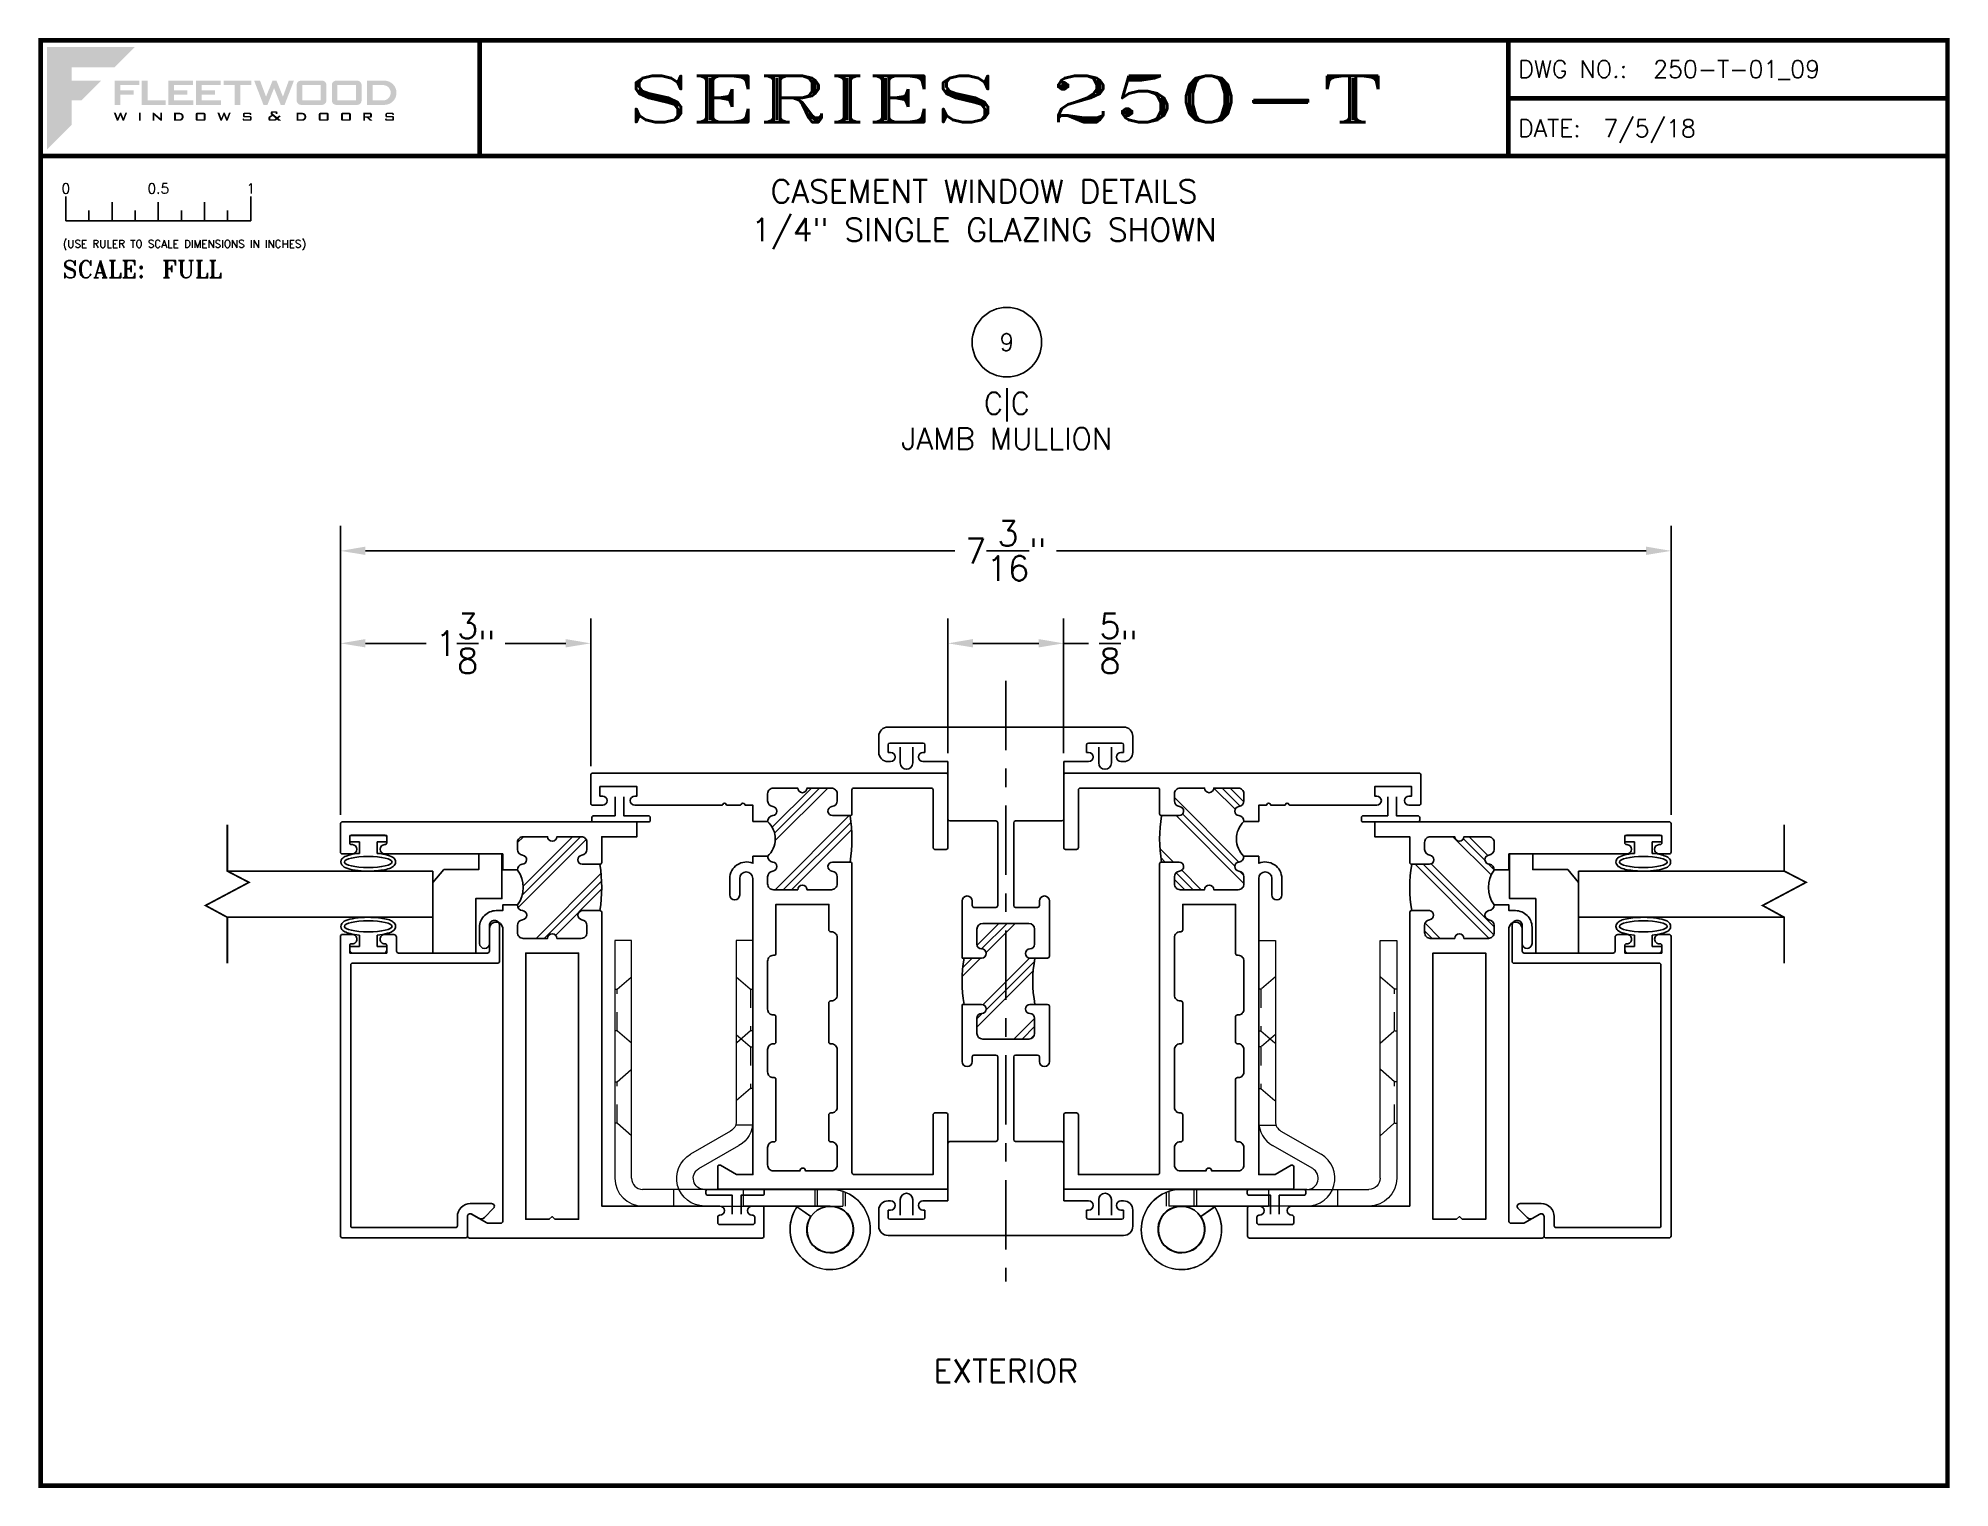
# Paper-space layout 'DETAIL 9' of a CAD drawing. Extents: x 0.1 to 10.5, y 0.1 to 7.9.
# The model-space entities are those that its viewports show. They can reach past a viewport. Long polylines and large blocks are cut down to what shows.
import ezdxf
from ezdxf.enums import TextEntityAlignment as Align

# ---------------------------------------------------------------- set-up
doc = ezdxf.new("R2010")
doc.units = 0
doc.header["$LTSCALE"] = 0.25
doc.header["$MEASUREMENT"] = 0
doc.linetypes.add('CENTER2', pattern=[1.125, 0.75, -0.125, 0.125, -0.125])
doc.linetypes.add('HIDDEN', pattern=[0.375, 0.25, -0.125])
doc.layers.get('0').update_dxf_attribs({"linetype": 'CONTINUOUS'})
doc.layers.get('DEFPOINTS').update_dxf_attribs({"linetype": 'CONTINUOUS'})
for name, color, linetype in [('CENTERLINE', 40, 'CENTER2'), ('DIM', 7, 'CONTINUOUS'), ('FRAME', 1, 'CONTINUOUS'), ('GLASS', 7, 'CONTINUOUS'), ('MISC', 7, 'CONTINUOUS'), ('VENT', 5, 'CONTINUOUS'), ('YK_GLASS_STOP', 5, 'CONTINUOUS')]:
    doc.layers.add(name, color=color, linetype=linetype)
doc.layers.add('VP', color=40, linetype='CONTINUOUS', plot=False)
doc.layers.get('VP').off()
doc.styles.add('ROMANS', font='romans')
doc.styles.add('ROMANT', font='romant')
doc.styles.add('SIMPLEX-094', font='simplex.shx', dxfattribs={"height": 0.094})
doc.styles.get("Standard").update_dxf_attribs({"font": 'simplex.shx'})
doc.dimstyles.new('FULL SCALE', dxfattribs={"dimscale": 0.75, "dimtxt": 0.18, "dimasz": 0.18, "dimexe": 0.18, "dimexo": 0.0625, "dimgap": 0.096, "dimtad": 0, "dimtih": 1, "dimtoh": 1, "dimdec": 4, "dimzin": 0, "dimdsep": 46, "dimlunit": 4, "dimtxsty": 'Standard', "dimcen": 0.09, "dimadec": 0, "dimazin": 0, "dimtfac": 1, "dimtdec": 4, "dimtofl": 0, "dimtmove": 0, "dimatfit": 3, "dimfxl": 0, "dimtolj": 1, "dimtzin": 0, "dimarcsym": 0})

# ---------------------------------------------------------------- blocks, each defined once
blk = doc.blocks.new('sectball')
blk.add_circle((0, 0), 0.125)
blk.add_attdef('NO', text='', height=0.062).set_placement((0, 0), align=Align.MIDDLE_CENTER)
for tag, p in [('LINE1', (0, -0.2588)), ('LINE2', (0, -0.3864)), ('LINE3', (0, -0.5214))]:
    blk.add_attdef(tag, text='', height=0.078).set_placement(p, align=Align.CENTER)
blk = doc.blocks.new('*D38')
at = {"color": 0, "lineweight": -2}
for p, q in [((5.064, 4.054), (5.064, 4.782)), ((5.69, 4.054), (5.69, 4.782)), ((5.199, 4.647), (5.555, 4.647)), ((5.69, 4.647), (5.825, 4.647))]:
    blk.add_line(p, q, dxfattribs=at)
at = {"color": 0}
for points in [[(5.199, 4.67), (5.199, 4.625), (5.064, 4.647)], [(5.555, 4.67), (5.555, 4.625), (5.69, 4.647)]]:
    blk.add_solid(points, dxfattribs=at)
at = {"layer": 'DEFPOINTS', "color": 0}
for p in [(5.69, 4.647), (5.064, 4.007), (5.69, 4.007)]:
    blk.add_point(p, dxfattribs=at)
at = {"color": 0, "insert": (5.987, 4.647), "char_height": 0.135, "attachment_point": 5}
blk.add_mtext('\\A1;{\\H1.000000x;\\S5/8;}"', dxfattribs=at)
blk = doc.blocks.new('Fleetwood_Logo_6-10-15')
h = blk.add_hatch(color=154)
h.dxf.hatch_style = 1
h.paths.add_polyline_path([(0.2526, -0.0017), (0.0019, -0.0017), (0.0019, -0.2942), (0.0725, -0.2236), (0.0725, -0.1535), (0.1007, -0.1535), (0.1567, -0.0976), (0.0725, -0.0976), (0.0725, -0.0596), (0.1946, -0.0596)])
h = blk.add_hatch(color=251)
h.dxf.hatch_style = 1
h.paths.add_polyline_path([(0.2487, -0.1256), (0.2112, -0.1256), (0.2112, -0.1102), (0.2647, -0.1102), (0.2647, -0.0976), (0.1946, -0.0976), (0.1946, -0.1667), (0.2112, -0.1667), (0.2112, -0.1377), (0.2487, -0.1377)])
h = blk.add_hatch(color=251)
h.dxf.hatch_style = 1
h.paths.add_polyline_path([(0.2886, -0.0976), (0.272, -0.0976), (0.272, -0.1667), (0.3401, -0.1667), (0.3401, -0.1535), (0.2886, -0.1535)])
h = blk.add_hatch(color=251)
h.dxf.hatch_style = 1
h.paths.add_polyline_path([(0.4175, -0.0976), (0.3474, -0.0976), (0.3474, -0.1667), (0.4185, -0.1667), (0.4185, -0.1534), (0.364, -0.1534), (0.364, -0.1377), (0.4015, -0.1377), (0.4015, -0.1256), (0.364, -0.1256), (0.364, -0.1102), (0.4175, -0.1102)])
h = blk.add_hatch(color=251)
h.dxf.hatch_style = 1
h.paths.add_polyline_path([(0.4965, -0.0976), (0.4264, -0.0976), (0.4264, -0.1667), (0.4975, -0.1667), (0.4975, -0.1534), (0.443, -0.1534), (0.443, -0.1377), (0.4804, -0.1377), (0.4804, -0.1256), (0.443, -0.1256), (0.443, -0.1102), (0.4965, -0.1102)])
h = blk.add_hatch(color=251)
h.dxf.hatch_style = 1
h.paths.add_polyline_path([(0.5842, -0.0976), (0.5054, -0.0976), (0.5054, -0.1102), (0.5365, -0.1102), (0.5365, -0.1667), (0.5531, -0.1667), (0.5531, -0.1102), (0.5842, -0.1102)])
h = blk.add_hatch(color=251)
h.dxf.hatch_style = 1
h.paths.add_polyline_path([(0.6089, -0.0976), (0.5921, -0.0976), (0.6188, -0.1667), (0.63, -0.1667), (0.6489, -0.1192), (0.6679, -0.1667), (0.6789, -0.1667), (0.7056, -0.0976), (0.6908, -0.0976), (0.6742, -0.1433), (0.6558, -0.0976), (0.6446, -0.0976), (0.6261, -0.1433)])
h = blk.add_hatch(color=251)
h.dxf.hatch_style = 1
h.paths.add_polyline_path([(0.7853, -0.0976), (0.726, -0.0976, 0.414214), (0.7133, -0.1102), (0.7133, -0.154, 0.414214), (0.726, -0.1667), (0.7853, -0.1667, 0.414214), (0.798, -0.154), (0.798, -0.1102, 0.414214)])
h.paths.add_polyline_path([(0.7819, -0.1102), (0.7819, -0.154), (0.7294, -0.154), (0.7294, -0.1102)], flags=16)
h = blk.add_hatch(color=251)
h.dxf.hatch_style = 1
h.paths.add_polyline_path([(0.8856, -0.0976), (0.8262, -0.0976, 0.414214), (0.8136, -0.1102), (0.8136, -0.154, 0.414214), (0.8262, -0.1667), (0.8856, -0.1667, 0.414214), (0.8982, -0.154), (0.8982, -0.1102, 0.414214)])
h.paths.add_polyline_path([(0.8822, -0.1102), (0.8822, -0.154), (0.8296, -0.154), (0.8296, -0.1102)], flags=16)
h = blk.add_hatch(color=251)
h.dxf.hatch_style = 1
h.paths.add_polyline_path([(0.9632, -0.0976), (0.914, -0.0976), (0.914, -0.1667), (0.9632, -0.1667, 1)])
h.paths.add_polyline_path([(0.9301, -0.1102), (0.9593, -0.1102, -1), (0.9593, -0.154), (0.9301, -0.154)], flags=16)
h = blk.add_hatch(color=7)
h.dxf.hatch_style = 1
h.paths.add_polyline_path([(0.2301, -0.1891), (0.2251, -0.1891), (0.2196, -0.2043), (0.2134, -0.1891), (0.2097, -0.1891), (0.2035, -0.2043), (0.1978, -0.1891), (0.1922, -0.1891), (0.2011, -0.2121), (0.2048, -0.2121), (0.2112, -0.1963), (0.2175, -0.2121), (0.2212, -0.2121)])
h = blk.add_hatch(color=7)
h.dxf.hatch_style = 1
h.paths.add_polyline_path([(0.2691, -0.1891), (0.2637, -0.1891), (0.2637, -0.2118), (0.2637, -0.2121), (0.2691, -0.2121)])
h = blk.add_hatch(color=7)
h.dxf.hatch_style = 1
h.paths.add_polyline_path([(0.3077, -0.1964), (0.3259, -0.2121), (0.3298, -0.2121), (0.3298, -0.1891), (0.325, -0.1891), (0.325, -0.2047), (0.3067, -0.1891), (0.3029, -0.1891), (0.3029, -0.2121), (0.3077, -0.2121)])
h = blk.add_hatch(color=7)
h.dxf.hatch_style = 1
h.paths.add_polyline_path([(0.3801, -0.1891), (0.3637, -0.1891), (0.3637, -0.2121), (0.3801, -0.2121, 1)])
h.paths.add_polyline_path([(0.3691, -0.2079), (0.3691, -0.1933), (0.3788, -0.1933, -1), (0.3788, -0.2079)], flags=16)
h = blk.add_hatch(color=7)
h.dxf.hatch_style = 1
h.paths.add_polyline_path([(0.4537, -0.2079), (0.4537, -0.1933, 0.414214), (0.4495, -0.1891), (0.4297, -0.1891, 0.414214), (0.4255, -0.1933), (0.4255, -0.2079, 0.414214), (0.4297, -0.2121), (0.4495, -0.2121, 0.414214)])
h.paths.add_polyline_path([(0.4308, -0.2079), (0.4308, -0.1933), (0.4484, -0.1933), (0.4484, -0.2079)], flags=16)
h = blk.add_hatch(color=7)
h.dxf.hatch_style = 1
h.paths.add_polyline_path([(0.5253, -0.1891), (0.5203, -0.1891), (0.5148, -0.2043), (0.5087, -0.1891), (0.5049, -0.1891), (0.4988, -0.2043), (0.493, -0.1891), (0.4874, -0.1891), (0.4963, -0.2121), (0.5001, -0.2121), (0.5064, -0.1963), (0.5127, -0.2121), (0.5164, -0.2121)])
h = blk.add_hatch(color=7)
h.dxf.hatch_style = 1
h.paths.add_polyline_path([(0.5801, -0.1891), (0.5643, -0.1891, 0.414214), (0.56, -0.1933), (0.56, -0.1981, 0.414214), (0.5643, -0.2024), (0.58, -0.2024), (0.58, -0.2078), (0.5637, -0.2078), (0.5637, -0.2052), (0.5591, -0.2062), (0.5591, -0.2078, 0.414214), (0.5634, -0.2121), (0.5805, -0.2121, 0.414214), (0.5848, -0.2078), (0.5848, -0.2024, 0.414214), (0.5805, -0.1982), (0.5648, -0.1982), (0.5648, -0.193), (0.5798, -0.193), (0.5798, -0.1958), (0.5843, -0.1948), (0.5843, -0.1933, 0.414214)])
h = blk.add_hatch(color=7)
h.dxf.hatch_style = 1
h.paths.add_polyline_path([(0.645, -0.1913, -0.222262), (0.6447, -0.1906), (0.6447, -0.1892), (0.6535, -0.1892), (0.6535, -0.193), (0.6587, -0.1918), (0.6587, -0.189, 0.414214), (0.6544, -0.1847), (0.6437, -0.1847, 0.414214), (0.6394, -0.189), (0.6394, -0.1922, 0.222262), (0.6407, -0.1948), (0.6415, -0.1955), (0.6345, -0.1998, 0.260684), (0.6329, -0.2027), (0.6329, -0.2078, 0.414214), (0.6372, -0.2121), (0.6514, -0.2121, 0.17577), (0.6536, -0.2113), (0.657, -0.2085), (0.6614, -0.2121), (0.6699, -0.2121), (0.6613, -0.2049), (0.6676, -0.1997), (0.6637, -0.1964), (0.6574, -0.2017)])
h.paths.add_polyline_path([(0.6532, -0.2052), (0.6509, -0.2072, -0.17577), (0.6502, -0.2074), (0.6382, -0.2074), (0.6382, -0.2033, -0.260684), (0.6387, -0.2025), (0.6451, -0.1985)], flags=16)
h = blk.add_hatch(color=7)
h.dxf.hatch_style = 1
h.paths.add_polyline_path([(0.7294, -0.1891), (0.713, -0.1891), (0.713, -0.2121), (0.7294, -0.2121, 1)])
h.paths.add_polyline_path([(0.7184, -0.2079), (0.7184, -0.1933), (0.7281, -0.1933, -1), (0.7281, -0.2079)], flags=16)
h = blk.add_hatch(color=7)
h.dxf.hatch_style = 1
h.paths.add_polyline_path([(0.8045, -0.2079), (0.8045, -0.1933, 0.414214), (0.8003, -0.1891), (0.7805, -0.1891, 0.414214), (0.7763, -0.1933), (0.7763, -0.2079, 0.414214), (0.7805, -0.2121), (0.8003, -0.2121, 0.414214)])
h.paths.add_polyline_path([(0.7816, -0.2079), (0.7816, -0.1933), (0.7992, -0.1933), (0.7992, -0.2079)], flags=16)
h = blk.add_hatch(color=7)
h.dxf.hatch_style = 1
h.paths.add_polyline_path([(0.8678, -0.2079), (0.8678, -0.1933, 0.414214), (0.8636, -0.1891), (0.8438, -0.1891, 0.414214), (0.8396, -0.1933), (0.8396, -0.2079, 0.414214), (0.8438, -0.2121), (0.8636, -0.2121, 0.414214)])
h.paths.add_polyline_path([(0.8449, -0.2079), (0.8449, -0.1933), (0.8624, -0.1933), (0.8624, -0.2079)], flags=16)
h = blk.add_hatch(color=7)
h.dxf.hatch_style = 1
h.paths.add_polyline_path([(0.9277, -0.1993), (0.9277, -0.1933, 0.414214), (0.9235, -0.1891), (0.9028, -0.1891), (0.9028, -0.2121), (0.9082, -0.2121), (0.9082, -0.2035), (0.9131, -0.2035), (0.9224, -0.2121), (0.9303, -0.2121), (0.9197, -0.2035), (0.9235, -0.2035, 0.414214)])
h.paths.add_polyline_path([(0.9082, -0.1993), (0.9082, -0.1933), (0.9214, -0.1933, -0.414214), (0.9224, -0.1943), (0.9224, -0.1983, -0.414214), (0.9214, -0.1993)], flags=16)
h = blk.add_hatch(color=7)
h.dxf.hatch_style = 1
h.paths.add_polyline_path([(0.9867, -0.1982), (0.971, -0.1982), (0.971, -0.193), (0.9859, -0.193), (0.9859, -0.1958), (0.9905, -0.1948), (0.9905, -0.1933, 0.414214), (0.9863, -0.1891), (0.9705, -0.1891, 0.414214), (0.9662, -0.1933), (0.9662, -0.1981, 0.414214), (0.9705, -0.2024), (0.9862, -0.2024), (0.9862, -0.2078), (0.9699, -0.2078), (0.9699, -0.2052), (0.9653, -0.2062), (0.9653, -0.2078, 0.414214), (0.9696, -0.2121), (0.9867, -0.2121, 0.414214), (0.991, -0.2078), (0.991, -0.2024, 0.414214)])
blk = doc.blocks.new('A-SIZE_L')
for p, q in [((8.095, 7.907), (8.095, 7.282)), ((8.095, 7.594), (10.47, 7.594)), ((0.157, 7.282), (10.47, 7.282))]:
    blk.add_line(p, q)
at = {"const_width": 0.025}
for points in [[(0.157, 7.907), (10.47, 7.907), (10.47, 0.093), (0.157, 0.093), (0.157, 7.907)], [(2.532, 7.907), (2.532, 7.282)], [(8.095, 7.907), (8.095, 7.282)], [(8.095, 7.594), (10.47, 7.594)], [(0.157, 7.282), (10.47, 7.282)]]:
    blk.add_lwpolyline(points, dxfattribs=at)
at = {"xscale": 1.898091133004928, "yscale": 1.898091133004928, "zscale": 1.898091133004928}
blk.add_blockref('Fleetwood_Logo_6-10-15', (0.188, 7.875), dxfattribs=at)
for s, style, p in [('DWG NO.:', 'SIMPLEX-094', (8.149, 7.705)), ('DATE:', 'SIMPLEX-094', (8.148, 7.385)), ('SCALE:', 'ROMANT', (0.276, 6.623))]:
    blk.add_text(s, height=0.094, dxfattribs=dict(style=style)).set_placement(p)
for tag, p, style in [('DWG_NO', (8.878, 7.705), 'SIMPLEX-094'), ('DATE', (8.609, 7.385), 'SIMPLEX-094'), ('SCALE', (0.814, 6.623), 'ROMANT')]:
    blk.add_attdef(tag, p, '', height=0.094, dxfattribs=dict(style=style))
for tag, height, style, width, p, p2 in [('DWG_NO', 0.094, 'SIMPLEX-094', 2.60233, (8.876, 7.704), (10.367, 7.704)), ('PRODUCT', 0.25, 'ROMANT', 2.260212, (3.282, 7.465), (7.345, 7.465))]:
    blk.add_attdef(tag, text='', height=height, dxfattribs=dict(style=style, width=width)).set_placement(p, p2, align=Align.FIT)
blk = doc.blocks.new('Full')
for p, q in [((0.137, -0.219), (0.137, -0.35)), ((0.262, -0.294), (0.262, -0.35)), ((0.387, -0.249), (0.387, -0.35)), ((0.512, -0.294), (0.512, -0.35)), ((0.637, -0.249), (0.637, -0.35)), ((0.762, -0.294), (0.762, -0.35)), ((0.887, -0.249), (0.887, -0.35)), ((1.012, -0.294), (1.012, -0.35)), ((1.137, -0.219), (1.137, -0.35)), ((0.137, -0.35), (1.137, -0.35))]:
    blk.add_line(p, q)
for s, p in [('0', (0.137, -0.219)), ('0.5', (0.637, -0.219)), ('1', (1.137, -0.219))]:
    blk.add_text(s, height=0.055).set_placement(p, align=Align.BOTTOM_CENTER)
at = {"style": 'ROMANS'}
blk.add_text('(USE RULER TO SCALE DIMENSIONS IN INCHES)', height=0.04115, dxfattribs=at).set_placement((0.12, -0.495))
blk = doc.blocks.new('*D114')
at = {"color": 0, "lineweight": -2}
for p, q in [((1.779, 3.719), (1.779, 5.282)), ((8.975, 3.719), (8.975, 5.282)), ((1.914, 5.147), (5.102, 5.147)), ((8.84, 5.147), (5.651, 5.147))]:
    blk.add_line(p, q, dxfattribs=at)
at = {"color": 0}
for points in [[(1.914, 5.17), (1.914, 5.125), (1.779, 5.147)], [(8.84, 5.17), (8.84, 5.125), (8.975, 5.147)]]:
    blk.add_solid(points, dxfattribs=at)
at = {"layer": 'DEFPOINTS', "color": 0}
for p in [(8.975, 5.147), (1.779, 3.672), (8.975, 3.672)]:
    blk.add_point(p, dxfattribs=at)
at = {"color": 0, "insert": (5.377, 5.147), "char_height": 0.135, "attachment_point": 5}
blk.add_mtext('\\A1;7{\\H1.000000x;\\S3/16;}"', dxfattribs=at)
blk = doc.blocks.new('*D122')
at = {"color": 0, "lineweight": -2}
for p, q in [((1.779, 3.719), (1.779, 4.782)), ((3.132, 3.982), (3.132, 4.782)), ((1.914, 4.647), (2.242, 4.647)), ((2.997, 4.647), (2.669, 4.647))]:
    blk.add_line(p, q, dxfattribs=at)
at = {"color": 0}
for points in [[(1.914, 4.67), (1.914, 4.625), (1.779, 4.647)], [(2.997, 4.67), (2.997, 4.625), (3.132, 4.647)]]:
    blk.add_solid(points, dxfattribs=at)
at = {"layer": 'DEFPOINTS', "color": 0}
for p in [(3.132, 4.647), (3.132, 3.935), (1.779, 3.672)]:
    blk.add_point(p, dxfattribs=at)
at = {"color": 0, "insert": (2.455, 4.647), "char_height": 0.135, "attachment_point": 5}
blk.add_mtext('\\A1;1{\\H1.000000x;\\S3/8;}"', dxfattribs=at)
blk = doc.blocks.new('05P19-BLOCK-OG')
h = blk.add_hatch()
h.set_pattern_fill('PLAST', angle=45, style=0)
h.paths.add_polyline_path([(0.006, 1.12, -1), (0.006, 1.17), (0.006, 1.302, 0.414214), (-0.025, 1.333), (-0.063, 1.333, 0.38311), (-0.094, 1.305, -0.947716), (-0.143, 1.308), (-0.143, 1.403, 0.081165), (-0.394, 1.403), (-0.394, 1.308, -0.947716), (-0.443, 1.305, 0.38311), (-0.474, 1.333), (-0.512, 1.333, 0.414214), (-0.544, 1.302), (-0.544, 1.17, -1), (-0.544, 1.12), (-0.544, 0.988, 0.414214), (-0.512, 0.957), (-0.474, 0.957, 0.38311), (-0.443, 0.985, -0.898027), (-0.394, 0.985, 0.009247), (-0.394, 0.984, 0.372543), (-0.363, 0.957, -0.436275), (-0.174, 0.957, 0.38311), (-0.143, 0.985, -0.898027), (-0.094, 0.985, 0.38311), (-0.063, 0.957), (-0.025, 0.957, 0.414214), (0.006, 0.988)])
for points in [[(-0.394, 0.984, -0.009247), (-0.394, 0.985, 0.898027), (-0.443, 0.985, -0.38311), (-0.474, 0.957), (-0.512, 0.957, -0.414214), (-0.544, 0.988), (-0.544, 1.12, 1), (-0.544, 1.17), (-0.544, 1.302, -0.414214), (-0.512, 1.333), (-0.474, 1.333, -0.38311), (-0.443, 1.305, 0.947716), (-0.394, 1.308), (-0.394, 1.403, 0.414214), (-0.404, 1.413), (-2.073, 1.413, -0.414214), (-2.084, 1.423), (-2.084, 1.852), (-1.761, 1.852, 0.414214), (-1.751, 1.862), (-1.751, 1.922, 0.414214), (-1.761, 1.932), (-2.154, 1.932, 0.414214), (-2.163, 1.922), (-2.163, 0.697, 0.414214), (-2.154, 0.687), (-2.042, 0.687, 0.57735), (-2.034, 0.702), (-2.084, 0.788), (-2.084, 0.877), (-0.483, 0.877, -1), (-0.483, 0.806), (-0.572, 0.806, 1), (-0.572, 0.752), (-0.483, 0.752, 0.536675), (-0.401, 0.877), (-0.363, 0.877), (-0.363, 0.957, -0.38311), (-0.394, 0.985)], [(-0.143, 0.984, 0.009247), (-0.143, 0.985, -0.38311), (-0.174, 0.957), (-0.174, 0.877), (-0.087, 0.877), (-0.087, 0.838, 0.317837), (-0.083, 0.833, -0.707107), (-0.083, 0.814, 0.317837), (-0.087, 0.81), (-0.087, 0.738, 0.317837), (-0.083, 0.733, -0.707107), (-0.083, 0.714, 0.317837), (-0.087, 0.71), (-0.087, 0.239, 1), (-0.037, 0.239), (-0.037, 0.25), (0.014, 0.25), (0.014, 0.05), (-0.037, 0.05), (-0.037, 0.064, 1), (-0.087, 0.064), (-0.087, 0.01, 0.414214), (-0.076, 0), (0.076, 0, 0.414214), (0.087, 0.01), (0.087, 1.922, 0.414214), (0.076, 1.932), (-0.316, 1.932, 0.414214), (-0.326, 1.922), (-0.326, 1.862, 0.414214), (-0.316, 1.852), (-0.003, 1.852, -0.414214), (0.006, 1.842), (0.006, 1.423, -0.414214), (-0.003, 1.413), (-0.134, 1.413, 0.414214), (-0.143, 1.403), (-0.143, 1.308, 0.947716), (-0.094, 1.305, -0.38311), (-0.063, 1.333), (-0.025, 1.333, -0.414214), (0.006, 1.302), (0.006, 1.17, 1), (0.006, 1.12), (0.006, 0.988, -0.414214), (-0.025, 0.957), (-0.063, 0.957, -0.38311), (-0.094, 0.985, 0.898027), (-0.143, 0.985)]]:
    blk.add_lwpolyline(points, format="xyb")
blk.add_lwpolyline([(-1.377, 0.988, -0.414214), (-1.408, 0.957), (-1.529, 0.957, -0.414214), (-1.56, 0.988), (-1.56, 0.992, 0.414214), (-1.569, 1.002), (-1.897, 1.002, 0.414214), (-1.907, 0.992), (-1.907, 0.988, -0.414214), (-1.938, 0.957), (-2.032, 0.957, -0.414214), (-2.064, 0.988), (-2.064, 1.132, 1), (-2.064, 1.162), (-2.064, 1.302, -0.414214), (-2.032, 1.333), (-1.938, 1.333, -0.414214), (-1.907, 1.302), (-1.907, 1.302), (-1.907, 1.298, 0.414214), (-1.897, 1.288), (-1.761, 1.288, 0.414214), (-1.751, 1.298), (-1.751, 1.302), (-1.751, 1.302, -0.414214), (-1.72, 1.333), (-1.408, 1.333, -0.414214), (-1.377, 1.302), (-1.377, 1.302), (-1.377, 1.298, 0.414214), (-1.367, 1.288), (-1.155, 1.288, 0.414214), (-1.145, 1.298), (-1.145, 1.302), (-1.145, 1.302, -0.414214), (-1.114, 1.333), (-0.802, 1.333, -0.414214), (-0.771, 1.302), (-0.771, 1.302), (-0.771, 1.298, 0.414214), (-0.761, 1.288), (-0.623, 1.288), (-0.623, 1.002), (-0.889, 1.002, 0.414214), (-0.898, 0.992), (-0.898, 0.988, -0.414214), (-0.93, 0.957), (-1.19, 0.957, -0.414214), (-1.221, 0.988), (-1.221, 0.992, 0.414214), (-1.23, 1.002), (-1.367, 1.002, 0.414214), (-1.377, 0.992)], format="xyb", close=True)
at = {"color": 7}
for centre, radius, start, end in [((-0.269, 0.638), 0.775, 80.7195, 99.2805), ((-0.269, 0.869), 0.129, 42.8591, 137.1409)]:
    blk.add_arc(centre, radius, start, end, dxfattribs=at)
blk = doc.blocks.new('05P11-Z-BAR')
h = blk.add_hatch()
h.set_pattern_fill('PLAST', angle=45, style=0)
h.set_pattern_definition([(45, (-0.3846, -1e-07), (-0.176777, 0.176777), []), (45, (-0.4067, 0.0221), (-0.176777, 0.176777), []), (45, (-0.4288, 0.0442), (-0.176777, 0.176777), [])])
h.paths.add_polyline_path([(0.006, 1.12, -0.414214), (-0.018, 1.145, -0.414214), (0.006, 1.17), (0.006, 1.302, 0.414214), (-0.025, 1.333), (-0.063, 1.333, 0.38311), (-0.094, 1.305, -0.947716), (-0.143, 1.308), (-0.143, 1.403, 0.087329), (-0.394, 1.403), (-0.394, 1.308, -1), (-0.443, 1.308, 0.352985), (-0.473, 1.333), (-0.512, 1.333, 0.414214), (-0.544, 1.302), (-0.544, 1.17, -0.414214), (-0.518, 1.145, -0.414214), (-0.544, 1.12), (-0.544, 0.988, 0.414214), (-0.512, 0.957), (-0.474, 0.957, 0.38311), (-0.443, 0.985, -0.898027), (-0.394, 0.985, 0.38311), (-0.363, 0.957, -0.325577), (-0.174, 0.957, 0.363634), (-0.143, 0.982, -0.947716), (-0.094, 0.985, 0.38311), (-0.063, 0.957), (-0.025, 0.957, 0.414214), (0.006, 0.988)])
blk.add_line((-0.087, 0.877), (-0.087, 0.877))
for points in [[(-2.164, 2.28, -0.414214), (-2.154, 2.29), (-2.001, 2.29, -0.414214), (-1.991, 2.28), (-1.991, 2.226, -1), (-2.041, 2.226), (-2.041, 2.23, 0.414214), (-2.051, 2.24), (-2.081, 2.24, 0.414214), (-2.091, 2.23), (-2.091, 2.05, 0.414214), (-2.081, 2.04), (-2.051, 2.04, 0.414214), (-2.041, 2.05), (-2.041, 2.051, -1), (-1.991, 2.051), (-1.991, 1.413), (-0.403, 1.413, -0.414214), (-0.394, 1.403), (-0.394, 1.306, -0.888834), (-0.443, 1.306, 0.377258), (-0.474, 1.333), (-0.512, 1.333, 0.414214), (-0.544, 1.302), (-0.544, 1.17, -1), (-0.544, 1.12), (-0.544, 0.988, 0.414214), (-0.512, 0.957), (-0.474, 0.957, 0.383109), (-0.443, 0.985, -0.898027), (-0.394, 0.985, 0.38311), (-0.363, 0.957), (-0.363, 0.877), (-0.394, 0.877), (-0.394, 0.842, -0.414214), (-0.483, 0.752), (-0.571, 0.752, -1), (-0.571, 0.806), (-0.486, 0.806, 0.859155), (-0.486, 0.877), (-2.074, 0.877, 0.414214), (-2.084, 0.867), (-2.084, 0.797, 0.131652), (-2.082, 0.792), (-2.035, 0.709, -0.577353), (-2.048, 0.687), (-2.154, 0.687, -0.414214), (-2.164, 0.697), (-2.164, 2.28)], [(-0.025, 0.957, 0.414214), (0.006, 0.988), (0.006, 1.12, -1), (0.006, 1.17), (0.006, 1.302, 0.414214), (-0.025, 1.333), (-0.063, 1.333, 0.38311), (-0.094, 1.305, -0.947716), (-0.143, 1.308), (-0.143, 1.403, -0.414214), (-0.133, 1.413), (0.006, 1.413), (0.006, 1.603), (0.086, 1.603), (0.086, 0.01, -0.414214), (0.077, 0), (-0.077, 0, -0.414214), (-0.087, 0.01), (-0.087, 0.064, -1), (-0.037, 0.064), (-0.037, 0.06, 0.414214), (-0.027, 0.05), (0.003, 0.05, 0.414214), (0.014, 0.06), (0.014, 0.24, 0.414214), (0.003, 0.25), (-0.027, 0.25, 0.414214), (-0.037, 0.24), (-0.037, 0.239, -1), (-0.087, 0.239), (-0.087, 0.877), (-0.174, 0.877), (-0.174, 0.957, 0.363634), (-0.143, 0.982, -0.947716), (-0.094, 0.985, 0.38311), (-0.063, 0.957), (-0.025, 0.957)]]:
    blk.add_lwpolyline(points, format="xyb")
blk.add_lwpolyline([(-2.063, 1.16), (-2.063, 1.288), (-0.623, 1.288), (-0.623, 1.002), (-2.063, 1.002), (-2.063, 1.129), (-2.048, 1.145)], close=True)
at = {"color": 7}
for centre, radius, start, end in [((-0.269, 0.638), 0.775, 80.7195, 99.2805), ((-0.269, 0.828), 0.16, 53.9319, 126.0681)]:
    blk.add_arc(centre, radius, start, end, dxfattribs=at)
blk = doc.blocks.new('05P05-.25in_GLASS_STOP')
for p, q in [((-0.588, 0.25), (-0.623, 0.25)), ((-0.623, 0.25), (-0.623, 0.05)), ((-0.588, 0.198), (-0.588, 0.25)), ((-0.022, 0.198), (-0.022, 0.25)), ((-0.022, 0.25), (0.013, 0.25)), ((0.013, 0.25), (0.013, 0.05)), ((-0.526, 0.198), (-0.588, 0.198)), ((-0.084, 0.198), (-0.022, 0.198)), ((-0.623, 0.05), (-0.588, 0.05)), ((-0.588, 0.05), (-0.588, 0.103)), ((-0.588, 0.103), (-0.526, 0.103)), ((-0.022, 0.103), (-0.084, 0.103)), ((-0.022, 0.05), (-0.022, 0.103)), ((0.013, 0.05), (-0.022, 0.05))]:
    blk.add_line(p, q)
blk.add_lwpolyline([(-2.048, 0.632, 0.414214), (-1.978, 0.702), (-1.978, 0.817, 0.668179), (-2.003, 0.828), (-2.053, 0.778, 0.339454), (-2.057, 0.748), (-2.035, 0.71, -0.57735), (-2.048, 0.687), (-2.153, 0.687, 0.414214), (-2.163, 0.677), (-2.163, 0.01, 0.414214), (-2.153, 0), (-0.533, 0, 0.414214), (-0.523, 0.01), (-0.523, 0.064, 0.414214), (-0.548, 0.089), (-0.549, 0.089, 0.414214), (-0.573, 0.064), (-0.573, 0.06, -0.414214), (-0.583, 0.05), (-0.608, 0.05, -0.414214), (-0.623, 0.065), (-0.623, 0.235, -0.414214), (-0.608, 0.25), (-0.583, 0.25, -0.414214), (-0.573, 0.24), (-0.573, 0.239, 0.414214), (-0.549, 0.214), (-0.548, 0.214, 0.414214), (-0.523, 0.239), (-0.523, 0.288, 0.414214), (-0.538, 0.303), (-0.613, 0.303, -0.414214), (-0.623, 0.313), (-0.623, 0.795, -0.414214), (-0.613, 0.805), (-0.474, 0.805, 0.414214), (-0.447, 0.832), (-0.447, 0.833, 0.414214), (-0.474, 0.86), (-0.668, 0.86, 0.414214), (-0.678, 0.85), (-0.678, 0.065, -0.414214), (-0.688, 0.055), (-2.098, 0.055, -0.414214), (-2.108, 0.065), (-2.108, 0.622, -0.414214), (-2.098, 0.632)], format="xyb", close=True)
at = {"extrusion": (0, 0, -1)}
blk.add_ellipse((-0.479, 0.15), major_axis=(0, 0.129), ratio=0.232303, dxfattribs=at)
blk.add_ellipse((-0.131, 0.15), major_axis=(0, 0.129), ratio=0.232303)
for points in [[(-0.526, 0.198), (-0.524, 0.219), (-0.521, 0.239), (-0.512, 0.269), (-0.508, 0.28), (-0.495, 0.294), (-0.487, 0.298), (-0.479, 0.298), (-0.468, 0.298), (-0.46, 0.292), (-0.451, 0.279), (-0.447, 0.272), (-0.437, 0.244), (-0.433, 0.215), (-0.428, 0.136), (-0.432, 0.085), (-0.444, 0.034), (-0.448, 0.022), (-0.464, 0.005), (-0.478, 0), (-0.499, 0.008), (-0.504, 0.016), (-0.512, 0.032), (-0.515, 0.041), (-0.522, 0.067), (-0.524, 0.084), (-0.526, 0.103)], [(-0.084, 0.198), (-0.086, 0.219), (-0.089, 0.239), (-0.098, 0.269), (-0.102, 0.28), (-0.115, 0.294), (-0.123, 0.298), (-0.131, 0.298), (-0.142, 0.298), (-0.15, 0.292), (-0.159, 0.279), (-0.163, 0.272), (-0.173, 0.244), (-0.177, 0.215), (-0.182, 0.136), (-0.178, 0.085), (-0.166, 0.034), (-0.162, 0.022), (-0.146, 0.005), (-0.132, 0), (-0.111, 0.008), (-0.106, 0.016), (-0.098, 0.032), (-0.095, 0.041), (-0.088, 0.067), (-0.086, 0.084), (-0.084, 0.103)]]:
    blk.add_open_spline(points, degree=3, knots=[5.075676, 5.075676, 5.075676, 5.075676, 5.596595, 5.596595, 6.055763, 6.055763, 6.283185, 6.283185, 6.283185, 6.572914, 6.572914, 6.862642, 6.862642, 7.608886, 7.608886, 8.676451, 8.676451, 9.18434, 9.18434, 9.518242, 9.518242, 9.852144, 9.852144, 10.186046, 10.186046, 10.631436, 10.631436, 10.631436, 10.631436])
blk = doc.blocks.new('05P94 I-MULL')
h = blk.add_hatch()
h.set_pattern_fill('PLAST', angle=45, style=0)
h.set_pattern_definition([(45, (-7.51987, -8.9998), (-0.1767767, 0.1767767), []), (45, (-7.54197, -8.9777), (-0.1767767, 0.1767767), []), (45, (-7.56406, -8.9556), (-0.1767767, 0.1767767), [])])
h.paths.add_polyline_path([(0.156, 1.4895, 0.4142136), (0.146, 1.4995), (0.1309, 1.4995, -0.4142136), (0.106, 1.5244), (0.106, 1.5246, -0.4142136), (0.1309, 1.5495), (0.131, 1.5495, 0.4142136), (0.156, 1.5745), (0.156, 1.6565, 0.4142136), (0.125, 1.6875), (0, 1.6875), (-0.125, 1.6875, 0.4142136), (-0.156, 1.6565), (-0.156, 1.5745, 0.4142136), (-0.131, 1.5495), (-0.1309, 1.5495, -0.4142136), (-0.106, 1.5246), (-0.106, 1.5244, -0.4142136), (-0.1309, 1.4995), (-0.226, 1.4995, 0.0811649), (-0.226, 1.2495), (-0.1309, 1.2495, -0.4142136), (-0.106, 1.2246), (-0.106, 1.2244, -0.4142136), (-0.1309, 1.1995), (-0.131, 1.1995, 0.4142136), (-0.156, 1.1745), (-0.156, 1.0925, 0.4142136), (-0.125, 1.0615), (0, 1.0615), (0.125, 1.0615, 0.4142136), (0.156, 1.0925), (0.156, 1.1745, 0.4142136), (0.131, 1.1995), (0.1309, 1.1995, -0.4142136), (0.106, 1.2244), (0.106, 1.2246, -0.4142136), (0.1309, 1.2495), (0.146, 1.2495, 0.4142136), (0.156, 1.2595, -0.0888896)])
for p, q in [((-0.687, 2.612), (-0.687, 2.699)), ((-0.637, 2.749), (0, 2.749)), ((0, 2.749), (0.637, 2.749)), ((0.687, 2.699), (0.687, 2.612)), ((-0.637, 2.652), (-0.637, 2.612)), ((-0.637, 2.612), (-0.6229, 2.612)), ((-0.447, 2.662), (-0.627, 2.662)), ((-0.598, 2.5871), (-0.598, 2.5869)), ((-0.473, 2.5869), (-0.473, 2.5871)), ((-0.4481, 2.612), (-0.437, 2.612)), ((-0.437, 2.612), (-0.437, 2.652)), ((0.437, 2.652), (0.437, 2.612)), ((0.437, 2.612), (0.4481, 2.612)), ((0.627, 2.662), (0.447, 2.662)), ((0.473, 2.5871), (0.473, 2.5869)), ((0.598, 2.5869), (0.598, 2.5871)), ((0.6229, 2.612), (0.637, 2.612)), ((0.637, 2.612), (0.637, 2.652)), ((-0.6229, 2.562), (-0.637, 2.562)), ((-0.313, 2.562), (-0.4481, 2.562)), ((-0.313, 2.251), (-0.313, 2.562)), ((0.4481, 2.562), (0.313, 2.562)), ((0.313, 2.562), (0.313, 2.251)), ((0.637, 2.562), (0.6229, 2.562)), ((-0.053, 2.241), (-0.303, 2.241)), ((-0.043, 1.7835), (-0.043, 2.231)), ((0.043, 2.231), (0.043, 1.7835)), ((0.303, 2.241), (0.053, 2.241)), ((-0.236, 1.5095), (-0.236, 1.8085)), ((-0.209, 1.8355), (-0.209, 1.8355)), ((-0.182, 1.8085), (-0.182, 1.7835)), ((-0.172, 1.7735), (-0.053, 1.7735)), ((0.053, 1.7735), (0.172, 1.7735)), ((0.182, 1.7835), (0.182, 1.8085)), ((0.209, 1.8355), (0.209, 1.8355)), ((0.236, 1.8085), (0.236, 1.5095)), ((-0.156, 1.6565), (-0.156, 1.5745)), ((0, 1.6875), (-0.125, 1.6875)), ((0.125, 1.6875), (0, 1.6875)), ((0.156, 1.5745), (0.156, 1.6565)), ((-0.236, 1.4995), (-0.236, 1.5095)), ((-0.146, 1.4995), (-0.236, 1.4995)), ((-0.1309, 1.4995), (-0.146, 1.4995)), ((-0.131, 1.5495), (-0.1309, 1.5495)), ((-0.106, 1.5246), (-0.106, 1.5244)), ((0.106, 1.5244), (0.106, 1.5246)), ((0.1309, 1.5495), (0.131, 1.5495)), ((0.226, 1.4995), (0.1309, 1.4995)), ((-0.236, 0.9405), (-0.236, 1.2495)), ((-0.236, 1.2495), (-0.1309, 1.2495)), ((0.1309, 1.2495), (0.226, 1.2495)), ((-0.156, 1.1745), (-0.156, 1.0925)), ((-0.1309, 1.1995), (-0.131, 1.1995)), ((-0.106, 1.2246), (-0.106, 1.2244)), ((0.106, 1.2244), (0.106, 1.2246)), ((0.131, 1.1995), (0.1309, 1.1995)), ((0.156, 1.0925), (0.156, 1.1745)), ((0.236, 1.2395), (0.236, 0.9405)), ((-0.125, 1.0615), (0, 1.0615)), ((0, 1.0615), (0.125, 1.0615)), ((-0.182, 0.9655), (-0.182, 0.9405)), ((-0.053, 0.9755), (-0.172, 0.9755)), ((-0.043, 0.518), (-0.043, 0.9655)), ((0.043, 0.9655), (0.043, 0.518)), ((0.172, 0.9755), (0.053, 0.9755)), ((0.182, 0.9405), (0.182, 0.9655)), ((-0.209, 0.9135), (-0.209, 0.9135)), ((-0.209, 0.9135), (-0.209, 0.9135)), ((0.209, 0.9135), (0.209, 0.9135)), ((-0.313, 0.187), (-0.313, 0.498)), ((-0.303, 0.508), (-0.053, 0.508)), ((0.053, 0.508), (0.303, 0.508)), ((0.313, 0.498), (0.313, 0.187)), ((-0.687, 0.05), (-0.687, 0.137)), ((-0.637, 0.187), (-0.6229, 0.187)), ((-0.6229, 0.137), (-0.637, 0.137)), ((-0.637, 0.137), (-0.637, 0.097)), ((-0.598, 0.1621), (-0.598, 0.1619)), ((-0.473, 0.1619), (-0.473, 0.1621)), ((-0.4481, 0.187), (-0.313, 0.187)), ((-0.437, 0.137), (-0.4481, 0.137)), ((-0.437, 0.097), (-0.437, 0.137)), ((0.313, 0.187), (0.4481, 0.187)), ((0.4481, 0.137), (0.437, 0.137)), ((0.437, 0.137), (0.437, 0.097)), ((0.473, 0.1621), (0.473, 0.1619)), ((0.598, 0.1619), (0.598, 0.1621)), ((0.6229, 0.187), (0.637, 0.187)), ((0.637, 0.137), (0.6229, 0.137)), ((0.637, 0.097), (0.637, 0.137)), ((0.687, 0.137), (0.687, 0.05)), ((0, 0), (-0.637, 0)), ((-0.627, 0.087), (-0.447, 0.087)), ((0.637, 0), (0, 0)), ((0.447, 0.087), (0.627, 0.087))]:
    blk.add_line(p, q)
for centre, radius, start, end in [((-0.637, 2.699), 0.05, 90, 180), ((0.637, 2.699), 0.05, 360, 90), ((-0.637, 2.612), 0.05, 180, 270), ((-0.627, 2.652), 0.01, 90, 180), ((-0.6229, 2.5871), 0.0249, 0, 90), ((-0.6229, 2.5869), 0.0249, 270, 360), ((-0.4481, 2.5871), 0.0249, 90, 180), ((-0.4481, 2.5869), 0.0249, 180, 270), ((-0.447, 2.652), 0.01, 0, 90), ((0.447, 2.652), 0.01, 90, 180), ((0.4481, 2.5871), 0.0249, 360, 90), ((0.4481, 2.5869), 0.0249, 270, 0), ((0.6229, 2.5871), 0.0249, 90, 180), ((0.6229, 2.5869), 0.0249, 180, 270), ((0.627, 2.652), 0.01, 0, 90), ((0.637, 2.612), 0.05, 270, 0), ((-0.303, 2.251), 0.01, 180, 270), ((-0.053, 2.231), 0.01, 0, 90), ((0.053, 2.231), 0.01, 90, 180), ((0.303, 2.251), 0.01, 270, 360), ((-0.209, 1.8085), 0.027, 90, 180), ((-0.209, 1.8085), 0.027, 360, 90), ((-0.172, 1.7835), 0.01, 180, 270), ((-0.053, 1.7835), 0.01, 270, 0), ((0.053, 1.7835), 0.01, 180, 270), ((0.172, 1.7835), 0.01, 270, 360), ((0.209, 1.8085), 0.027, 90, 180), ((0.209, 1.8085), 0.027, 360, 90), ((-0.125, 1.6565), 0.031, 90, 180), ((0.125, 1.6565), 0.031, 0, 90), ((-0.131, 1.5745), 0.025, 180, 270), ((0.131, 1.5745), 0.025, 270, 0), ((-0.1309, 1.5246), 0.0249, 360, 90), ((-0.1309, 1.5244), 0.0249, 270, 0), ((0.1309, 1.5246), 0.0249, 90, 180), ((0.1309, 1.5244), 0.0249, 180, 270), ((0.226, 1.5095), 0.01, 270, 360), ((-0.1309, 1.2246), 0.0249, 0, 90), ((0.1309, 1.2246), 0.0249, 90, 180), ((0.226, 1.2395), 0.01, 0, 90), ((-0.131, 1.1745), 0.025, 90, 180), ((-0.1309, 1.2244), 0.0249, 270, 360), ((0.1309, 1.2244), 0.0249, 180, 270), ((0.131, 1.1745), 0.025, 0, 90), ((-0.125, 1.0925), 0.031, 180, 270), ((0.125, 1.0925), 0.031, 270, 360), ((-0.209, 0.9405), 0.027, 180, 270), ((-0.209, 0.9405), 0.027, 270, 0), ((-0.172, 0.9655), 0.01, 90, 180), ((-0.053, 0.9655), 0.01, 360, 90), ((0.053, 0.9655), 0.01, 90, 180), ((0.172, 0.9655), 0.01, 360, 90), ((0.209, 0.9405), 0.027, 180, 270), ((0.209, 0.9405), 0.027, 270, 0), ((-0.053, 0.518), 0.01, 270, 360), ((0.053, 0.518), 0.01, 180, 270), ((-0.303, 0.498), 0.01, 90, 180), ((0.303, 0.498), 0.01, 0, 90), ((-0.637, 0.137), 0.05, 90, 180), ((-0.6229, 0.1621), 0.0249, 0, 90), ((-0.6229, 0.1619), 0.0249, 270, 0), ((-0.4481, 0.1621), 0.0249, 90, 180), ((-0.4481, 0.1619), 0.0249, 180, 270), ((0.4481, 0.1621), 0.0249, 0, 90), ((0.4481, 0.1619), 0.0249, 270, 360), ((0.6229, 0.1621), 0.0249, 90, 180), ((0.6229, 0.1619), 0.0249, 180, 270), ((0.637, 0.137), 0.05, 360, 90), ((-0.637, 0.05), 0.05, 180, 270), ((-0.627, 0.097), 0.01, 180, 270), ((-0.447, 0.097), 0.01, 270, 360), ((0.447, 0.097), 0.01, 180, 270), ((0.627, 0.097), 0.01, 270, 0), ((0.637, 0.05), 0.05, 270, 0)]:
    blk.add_arc(centre, radius, start, end)
at = {"color": 7}
for centre, radius, start, end in [((0.539, 1.3745), 0.7751, 170.71953, 189.28047), ((0.7978, 1.3745), 0.652, 168.94662, 191.05338)]:
    blk.add_arc(centre, radius, start, end, dxfattribs=at)
blk = doc.blocks.new('250-I-MULLIONS')
blk.add_blockref('05P94 I-MULL', (0, 0))
blk = doc.blocks.new('189-001_250-T')
at = {"color": 7, "linetype": 'Continuous', "lineweight": 15}
for p, q in [((-0.532, 0.538), (-0.407, 0.755)), ((-0.329, 0.71), (-0.454, 0.493)), ((-0.217, 0), (-0.217, 0.68)), ((-0.127, 0.68), (-0.127, 0)), ((-1.562, 0.418), (-1.562, 0.508)), ((-1.562, 0.508), (-0.584, 0.508)), ((-0.584, 0.418), (-1.562, 0.418)), ((-0.071, 0.105), (-0.122, 0.18))]:
    blk.add_line(p, q, dxfattribs=at)
at = {"color": 7, "linetype": 'HIDDEN', "lineweight": 0}
for p, q in [((-1.367, 0.508), (-1.299, 0.43)), ((-1.299, 0.43), (-1.075, 0.43)), ((-1.299, 0.43), (-1.299, 0.418)), ((-1.075, 0.43), (-1.007, 0.508)), ((-1.075, 0.418), (-1.075, 0.43)), ((-1.054, 0.508), (-0.987, 0.43)), ((-0.987, 0.43), (-0.762, 0.43)), ((-0.987, 0.43), (-0.987, 0.418)), ((-0.762, 0.43), (-0.695, 0.508)), ((-0.762, 0.418), (-0.762, 0.43)), ((-0.565, 0.419), (-0.565, 0.511))]:
    blk.add_line(p, q, dxfattribs=at)
at = {"color": 7, "linetype": 'Continuous', "lineweight": 15}
for centre, radius, start, end in [((-0.277, 0.68), 0.15, 360, 150), ((-0.277, 0.68), 0.06, 360, 150), ((-0.584, 0.568), 0.06, 270, 330), ((-0.584, 0.568), 0.15, 270, 330), ((0, 0), 0.217, 180, 124.12), ((0, 0), 0.127, 180, 124.2051)]:
    blk.add_arc(centre, radius, start, end, dxfattribs=at)
blk = doc.blocks.new('189-002')
at = {"color": 7, "linetype": 'Continuous', "lineweight": 15}
for p, q in [((-1.074, 1.562), (-1.164, 1.562)), ((-1.164, 1.562), (-1.164, 0.277)), ((-1.074, 0.277), (-1.074, 1.562)), ((-0.846, 0.217), (-1.014, 0.217)), ((-0.846, 0.127), (-0.846, 0.217)), ((-0.678, 0.217), (-0.846, 0.217)), ((-0.678, 0.217), (-0.47, 0.217)), ((-0.47, 0.217), (-0.47, 0.127)), ((-0.47, 0.217), (0, 0.217)), ((-1.014, 0.127), (-0.846, 0.127)), ((-0.846, 0.127), (-0.678, 0.127)), ((-0.678, 0.127), (-0.47, 0.127)), ((0, 0.127), (-0.47, 0.127)), ((-0.179, 0.123), (-0.105, 0.071))]:
    blk.add_line(p, q, dxfattribs=at)
at = {"color": 7, "linetype": 'HIDDEN', "lineweight": 0}
for p, q in [((-1.152, 1.299), (-1.074, 1.367)), ((-1.164, 1.299), (-1.152, 1.299)), ((-1.152, 1.075), (-1.152, 1.299)), ((-1.152, 1.075), (-1.164, 1.075)), ((-1.074, 1.007), (-1.152, 1.075)), ((-1.152, 0.799), (-1.074, 0.867)), ((-1.164, 0.799), (-1.152, 0.799)), ((-1.152, 0.575), (-1.152, 0.799)), ((-1.152, 0.575), (-1.164, 0.575)), ((-1.074, 0.507), (-1.152, 0.575)), ((-0.082, 0.217), (-0.082, 0.127)), ((-0.068, 0.127), (-0.068, 0.217)), ((0, 0.127), (0.068, 0.127)), ((0.068, 0.206), (0.068, 0.127)), ((0.082, 0.201), (0.082, 0.127))]:
    blk.add_line(p, q, dxfattribs=at)
at = {"color": 7, "linetype": 'Continuous', "lineweight": 15}
for centre, radius, start, end in [((-1.014, 0.277), 0.15, 180, 270), ((-1.014, 0.277), 0.06, 180, 270), ((0, 0), 0.217, 145.4498, 90), ((0, 0), 0.127, 145.7685, 90)]:
    blk.add_arc(centre, radius, start, end, dxfattribs=at)
blk = doc.blocks.new('183-003')
blk.add_circle((0, 0), 0.125)
blk = doc.blocks.new('250-T_SS_Butt_Hinge')
for name in ['189-002', '183-003']:
    blk.add_blockref(name, (0, 0))
at = {"xscale": -1, "rotation": 90}
blk.add_blockref('189-001_250-T', (0, 0), dxfattribs=at)

msp = doc.modelspace()

# ---------------------------------------------------------------- linework, layer by layer
at = {"layer": 'CENTERLINE', "ltscale": 2}
msp.add_line((7.52, 11.999), (7.52, 8.75), dxfattribs=at)
at = {"layer": 'GLASS', "color": 7, "linetype": 'Continuous'}
for p, q in [((3.31, 10.97), (4.422, 10.97)), ((11.73, 10.97), (10.618, 10.97)), ((3.31, 10.72), (4.422, 10.72)), ((11.73, 10.72), (10.618, 10.72))]:
    msp.add_line(p, q, dxfattribs=at)
at = {"layer": 'MISC'}
for p, q in [((4.422, 10.97), (4.422, 10.721)), ((10.618, 10.97), (10.618, 10.721))]:
    msp.add_line(p, q, dxfattribs=at)
for points in [[(6.949, 11.64), (6.949, 11.555, 1), (7.017, 11.555), (7.017, 11.64)], [(8.023, 11.64), (8.023, 11.555, 1), (8.091, 11.555), (8.091, 11.64)], [(6.949, 9.109), (6.949, 9.194, -1), (7.017, 9.194), (7.017, 9.109)], [(8.023, 9.109), (8.023, 9.194, -1), (8.091, 9.194), (8.091, 9.109)]]:
    msp.add_lwpolyline(points, format="xyb", dxfattribs=at)
at = {"layer": 'MISC', "linetype": 'Continuous'}
for points in [[(5.407, 11.371), (5.407, 11.269), (5.291, 11.269, 0.414214), (5.281, 11.259), (5.281, 11.246, 0.414214), (5.291, 11.236), (5.587, 11.236, 0.414214), (5.597, 11.246)], [(5.597, 11.246), (5.597, 11.259, 0.414214), (5.587, 11.269), (5.454, 11.269), (5.454, 11.371)], [(9.633, 11.371), (9.633, 11.269), (9.749, 11.269, -0.414214), (9.759, 11.259), (9.759, 11.246, -0.414214), (9.749, 11.236), (9.453, 11.236, -0.414214), (9.443, 11.246)], [(9.443, 11.246), (9.443, 11.259, -0.414214), (9.453, 11.269), (9.586, 11.269), (9.586, 11.371)], [(6.088, 9.115), (6.088, 9.217), (6.204, 9.217, 0.414214), (6.214, 9.227), (6.214, 9.239, 0.414214), (6.204, 9.249), (5.908, 9.249, 0.414214), (5.898, 9.239), (5.898, 9.227, 0.414214), (5.908, 9.217), (6.041, 9.217), (6.041, 9.115)], [(8.952, 9.115), (8.952, 9.217), (8.836, 9.217, -0.414214), (8.826, 9.227), (8.826, 9.239, -0.414214), (8.836, 9.249), (9.132, 9.249, -0.414214), (9.142, 9.239), (9.142, 9.227, -0.414214), (9.132, 9.217), (8.999, 9.217), (8.999, 9.115)]]:
    msp.add_lwpolyline(points, format="xyb", dxfattribs=at)
at = {"layer": 'MISC', "const_width": 0.0094}
for points in [[(3.31, 10.471), (3.31, 10.72), (3.192, 10.784), (3.427, 10.909), (3.31, 10.97), (3.31, 11.221)], [(11.73, 10.471), (11.73, 10.72), (11.613, 10.784), (11.848, 10.909), (11.73, 10.97), (11.73, 11.221)]]:
    msp.add_lwpolyline(points, dxfattribs=at)
at = {"layer": 'MISC', "linetype": 'Continuous'}
for points in [[(4.67, 11.063), (4.67, 11.063), (4.67, 10.978), (4.481, 10.978), (4.422, 10.909), (4.422, 10.527), (4.653, 10.527), (4.653, 10.821), (4.795, 10.821), (4.795, 11.063)], [(10.37, 11.063), (10.37, 11.063), (10.37, 10.978), (10.559, 10.978), (10.618, 10.909), (10.618, 10.527), (10.386, 10.527), (10.386, 10.821), (10.245, 10.821), (10.245, 11.063)]]:
    msp.add_lwpolyline(points, dxfattribs=at)

# ---------------------------------------------------------------- block references
msp.add_blockref('250-T_SS_Butt_Hinge', (6.57, 9.032))
at = {"xscale": -1}
msp.add_blockref('250-T_SS_Butt_Hinge', (8.47, 9.032), dxfattribs=at)
at = {"layer": 'FRAME'}
msp.add_blockref('250-I-MULLIONS', (7.52, 9), dxfattribs=at)
at = {"layer": 'FRAME', "xscale": -1, "rotation": 270}
msp.add_blockref('05P19-BLOCK-OG', (5.275, 11.413), dxfattribs=at)
at = {"layer": 'FRAME', "rotation": 90}
msp.add_blockref('05P19-BLOCK-OG', (9.765, 11.413), dxfattribs=at)
at = {"layer": 'VENT', "xscale": -1, "rotation": 270}
msp.add_blockref('05P11-Z-BAR', (3.922, 11.15), dxfattribs=at)
at = {"layer": 'VENT', "rotation": 90}
msp.add_blockref('05P11-Z-BAR', (11.118, 11.15), dxfattribs=at)
at = {"layer": 'YK_GLASS_STOP', "xscale": -1, "rotation": 270}
msp.add_blockref('05P05-.25in_GLASS_STOP', (3.922, 11.15), dxfattribs=at)
at = {"layer": 'YK_GLASS_STOP', "rotation": 90}
msp.add_blockref('05P05-.25in_GLASS_STOP', (11.118, 11.15), dxfattribs=at)

psp = doc.layouts.new('DETAIL 9')

# ---------------------------------------------------------------- block references
ref = psp.add_blockref('A-SIZE_L', (0, 0))
ref.add_attrib('DATE', '7/5/18', (8.60916, 7.38469), dxfattribs={"height": 0.094, "style": 'SIMPLEX-094'})
ref.add_attrib('SCALE', 'FULL', (0.81442, 6.62314), dxfattribs={"height": 0.094, "style": 'ROMANT'})
ref.add_attrib('PRODUCT', 'SERIES 250-T', dxfattribs={"height": 0.25, "style": 'ROMANT', "width": 1.435099}).set_placement((3.32575, 7.46527), (7.42603, 7.46527), align=Align.FIT)
ref.add_attrib('DWG_NO', '250-T-01_09', (8.87809, 7.70479), dxfattribs={"height": 0.094, "style": 'SIMPLEX-094'})
psp.add_blockref('Full', (0.15675, 7.2815))
at = {"layer": 'DIM', "xscale": 1.504, "yscale": 1.504, "zscale": 1.504}
psp.add_blockref('sectball', (5.38285, 6.27553), dxfattribs=at).add_auto_attribs({'NO': '9', 'LINE1': 'C|C', 'LINE2': 'JAMB MULLION'})

# ---------------------------------------------------------------- texts
at = {"layer": 'DIM', "char_height": 0.125, "attachment_point": 5}
for s, insert, width in [('CASEMENT WINDOW DETAILS\\P1/4" SINGLE GLAZING SHOWN', (5.25924, 6.96666), 3.1201362), ('EXTERIOR', (5.3769, 0.71183), 3.1065047)]:
    psp.add_mtext(s, dxfattribs=dict(at, insert=insert, width=width))

# ---------------------------------------------------------------- dimensions: what is measured, and where the dimension line sits
for base, p1, p2, picture, middle in [((8.9749, 5.14718), (1.7789, 3.67186), (8.9749, 3.67186), '*D114', (5.3769, 5.14718)), ((5.6899, 4.64718), (5.0639, 4.00733), (5.6899, 4.00733), '*D38', (5.9869, 4.64718))]:
    dim = psp.add_linear_dim(base=base, p1=p1, p2=p2, dimstyle='FULL SCALE')
    dim.commit()
    dim.dimension.update_dxf_attribs({"geometry": picture, "text_midpoint": middle, "dimtype": 160})
dim = psp.add_linear_dim(base=(3.1319, 4.64718), p1=(1.7789, 3.67186), p2=(3.1319, 3.93486), dimstyle='FULL SCALE')
dim.commit()
dim.dimension.update_dxf_attribs({"geometry": '*D122', "text_midpoint": (2.4554, 4.64718)})

# ---------------------------------------------------------------- viewports
at = {"layer": 'VP'}
psp.add_viewport(center=(5.43324, 2.90379), size=(8.8958, 4.3148188), view_center_point=(7.57621, 10.45826), view_height=4.3148188, dxfattribs=at)

doc.saveas('drawing.dxf')
